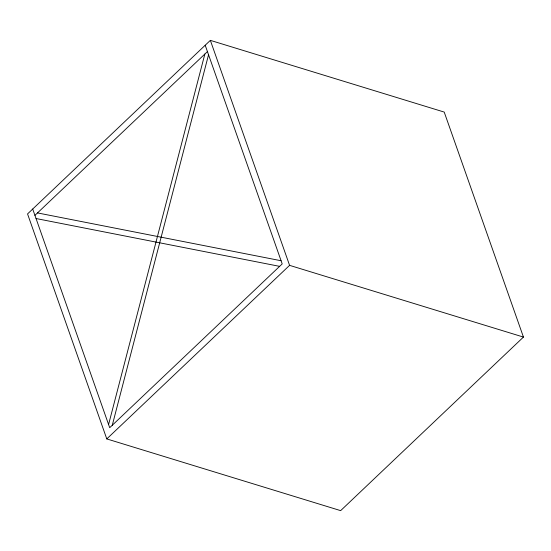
<?xml version="1.0" encoding="UTF-8"?>
<svg xmlns="http://www.w3.org/2000/svg" width="551" height="551" viewBox="0 0 551 551"><rect width="100%" height="100%" fill="white"/><g stroke="black" fill="none" stroke-linecap="round" stroke-linejoin="round"><path stroke-width="0.83" d="M108.588 424.518L204.855 54.026M112.28 425.248L208.547 54.756M210.351 40.361L27.55 213.919L106.784 438.92L340.649 510.639L523.45 337.081L444.216 112.08L210.351 40.361L289.585 265.355L523.45 337.081M34.933 215.365L207.431 51.587M106.784 438.92L289.585 265.355M37.509 212.92L281.086 260.74M36.049 218.533L279.626 266.353M205.199 45.244L282.202 263.908L109.704 427.693L32.702 209.029"/></g></svg>
